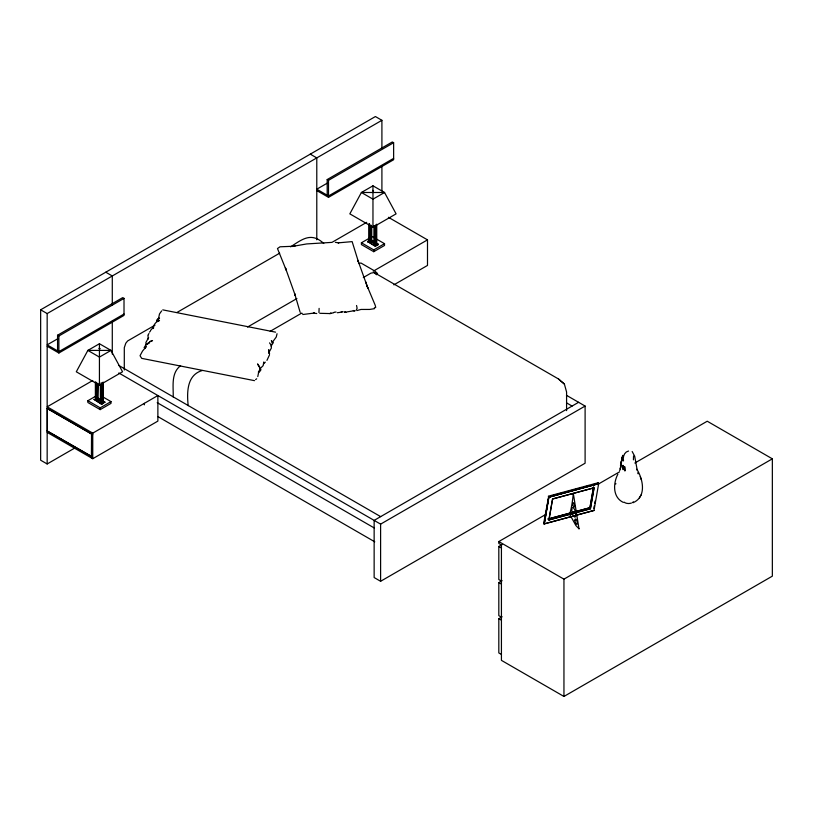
<?xml version="1.0" encoding="UTF-8"?>
<svg xmlns="http://www.w3.org/2000/svg" width="813" height="813" viewBox="0 0 813 813"><rect width="100%" height="100%" fill="white"/><g stroke="black" fill="none" stroke-linecap="round" stroke-linejoin="round"><path stroke-width="1.22" d="M573.317 515.981L594.059 510.442L544.141 523.948L548.826 497.109L598.703 483.654L598.002 482.719A1.575 1.22 -63.4 0 1 597.494 483.308M598.703 483.654L548.897 497.18L544.324 523.928L543.785 522.739A1.575 1.22 -63.4 0 0 544.253 522.485M620.39 468.532L622.057 457.506L621.752 459.965M319.113 308.381L318.94 312.548M156.472 321.226L158.22 318.594L159.521 318.107L158.352 319.418L159.49 313.93L161.655 310.912M260.79 369.285L258.331 372.069M144.114 347.608L146.177 344.438L149.277 342.527L147.153 344.112L149.094 342.639L147.824 343.797M258.91 371.104L257.772 376.592M633.429 459.853L633.54 456.052M620.858 467.221L622.057 457.506M620.319 469.05L620.543 467.302M147.966 335.281L148.271 338.991M615.736 484.05L615.837 483.471M620.482 467.81L619.658 470.737M543.734 523.125L548.714 496.377M544.141 523.948L548.765 496.875L548.308 496.225L598.277 482.719M548.907 519.944L552.627 498.928L594.079 487.8L590.36 508.816L548.907 519.944L552.535 499.019L594.079 487.8L590.441 508.725L548.907 519.944L548.369 518.999M589.913 507.769L593.531 486.794M548.033 519.029L590.004 507.688L593.47 487.719M593.815 508.399L594.242 505.95M594.669 503.511L595.096 501.062M593.988 510.493L598.703 483.481L548.897 497.18M620.451 466.022L622.728 455.341L620.614 464.802M269.499 354.885L266.938 360.383M632.961 502.759C646.782 496.906 643.174 479.406 636.853 469.223M617.87 474.152C613.124 483.257 612.494 497.261 623.236 502.353M356.379 309.672L357.131 308.269L356.551 305.505M148.21 334.824L148.942 333.503M639.364 497.851L639.983 496.824M640.4 496.133L641.081 495.005M268.534 353.249L271.359 348.066L271.227 345.362M148.616 337.598L145.903 342.456L146.045 345.159M153.596 326.938L150.557 330.434M157.742 319.133L156.553 320.515M271.867 342.974L276.257 337.019L277.05 333.726M271.095 346.084L273.148 342.903L271.329 340.667L272.701 342.507L272.507 341.988M180.598 365.698C170.852 372.994 173.464 386.531 173.22 397.018M149.44 332.141L150.303 331.308M265.323 362.141L263.564 363.878L263.798 361.998L263.158 365.637L259.53 369.254M255.607 379.61L256.684 378.777M75.385 447.678L47.164 463.969L40.65 460.209L40.65 309.804L375.403 116.544L381.907 120.304L381.907 147.844M40.65 309.804L47.164 313.564L381.907 120.304M57.571 350.881L57.571 335.22L122.692 297.629L124.013 298.381L124.013 315.403L58.882 353.005L47.164 346.236M327.192 195.211L327.192 179.561L392.313 141.96L393.634 142.722L393.634 159.734L328.503 197.335L316.785 190.567M57.571 335.22L58.882 335.982L124.013 298.381M327.192 179.561L328.503 180.323L393.634 142.722M58.018 338.604L47.164 344.864L58.882 351.633L124.013 314.031M327.639 182.935L316.785 189.205L328.503 195.974L393.634 158.372M99.43 343.736L87.865 350.413L76.3 371.785L99.43 385.138L122.56 371.785L110.995 350.413L99.43 343.736L99.43 385.138M372.964 185.811L361.399 192.488L349.834 213.86L372.964 227.213L396.094 213.86L384.529 192.488L372.964 185.811L372.964 227.213M154.988 325.159L127.641 340.952L125.791 343.218L124.298 347.7L124.298 370.047M176.858 312.527L279.672 253.178M290.607 246.857C302.68 238.88 311.359 232.061 323.777 243.463M92.753 380.494L47.164 406.815L92.753 433.136L157.874 395.535L157.874 421.104L92.753 458.705L47.164 432.384M366.714 222.325L331.978 242.376L306.725 243.93L292.213 246.461L294.347 246.227L280.018 246.796L277.477 248.534L286.186 270.089L285.383 267.782L295.282 295.485L294.692 293.737L300.099 312.162M91.574 456.469L47.164 430.981L91.574 456.469L91.574 433.908L47.164 408.421L92.753 434.742M102.773 396.856L110.995 401.602L110.995 403.39L100.202 409.62L87.865 402.496L87.865 400.718L95.426 396.358M376.307 238.941L384.529 243.687L384.529 245.465L373.736 251.695L361.399 244.571L361.399 242.792L372.191 236.563L374.244 237.752M376.429 243.016L378.36 244.571L375.271 246.359L367.567 241.461L370.647 239.683L374.498 241.908M368.909 223.91L368.909 240.902L370.189 241.055L370.189 225.272M367.567 241.908L369.62 240.719M95.385 381.825L95.385 398.827L96.158 399.264L96.656 383.197M368.909 240.902L370.189 241.055M370.454 226.014L370.454 241.796L371.734 241.949L371.734 226.166M96.93 383.929L96.93 399.711L97.692 400.159L98.2 384.082M370.454 241.796L371.734 241.949M100.395 384.722L100.395 401.713L100.903 401.429M373.929 225.587L373.929 243.798L375.2 243.951L375.2 225.74M100.395 401.713L101.676 401.866L101.676 383.665M373.929 243.798L375.2 243.951M101.94 383.187L101.94 402.608L103.21 402.76L103.21 382.12M375.464 225.262L375.464 244.683L376.744 244.845L376.744 224.205M101.94 402.608L103.21 402.76M375.464 244.683L376.744 244.845M101.747 403.827L104.826 402.049L101.747 404.274L94.034 399.376L101.747 404.274M367.567 241.461L375.271 245.912L378.36 244.134M87.865 400.718L100.202 407.841L110.995 401.602M361.399 242.792L373.736 249.916L384.529 243.687M247.538 327.05L296.918 298.544M373.228 271.207L427.496 239.865L427.496 265.434L393.848 284.865M91.574 433.908L91.452 458.044M202.295 370.504C186.675 374.956 186.858 392.628 188.179 405.687M270.201 331.308L300.861 313.605M363.289 277.558L370.952 273.138L374.173 272.568L558.48 378.97L560.624 380.819M578.592 402.303L374.143 520.391L374.143 577.545L380.606 581.285L585.106 463.217L585.106 406.063L566.488 395.321M118.8 372.974L380.606 524.131L585.106 406.063M634.831 463.024L707.229 421.225L772.35 458.827L772.35 576.143L563.948 696.456L501.428 660.359L501.428 544.964L498.816 543.46L498.816 541.549L545.99 514.314M597.535 484.548L619.476 471.886M501.428 581.061L498.816 579.557L498.816 546.468L502.109 544.568M501.428 617.158L498.816 615.654L498.816 582.565L502.109 580.665M498.816 541.549L563.948 579.151L772.35 458.827M501.428 654.445L498.816 652.941L498.816 618.663L502.109 616.762M596.336 483.786L596.132 483.898A2.612 2.033 -63.4 0 0 595.726 484.192M158.515 320.922L159.521 320.444C156.198 321.572 152.996 324.743 153.474 328.513M374.61 308.635L369.681 309.438L361.013 309.448L356.826 310.586M374.295 307.842L375.738 307.365L375.159 305.139L367.029 285.81L357.933 260.414L358.533 262.162L352.141 241.624L338.096 242.863L338.787 242.884L335.352 242.335M552.85 495.544L562.647 492.891M565.096 492.231L568.775 491.245M571.224 490.574L581.021 487.932M583.47 487.272L587.138 486.276M592.037 484.955L596.935 483.633M548.104 518.979L590.004 507.688M544.07 523.887L570.919 516.692M333.645 312.751L329.854 313.564L319.804 313.31M628.551 451.042C624.232 451.794 622.626 457.13 623.5 460.941M358.513 263.473L360.982 263.036L374.834 271.034L377.567 273.544M342.222 312.09L337.304 312.731M334.041 312.294L336.043 312.019M302.731 314.519L314.428 313.025L313.391 313.127L316.745 313.533M341.196 311.623L343.035 311.603M344.57 312.304L354.854 310.617L353.299 310.556L355.017 310.851M300.627 313.137L302.314 313.371M254.499 380.657L141.696 358.36L140.039 355.708L142.499 351.125L146.228 346.562L144.755 348.533L144.562 348.015M162.763 309.865L275.566 332.161M310.271 154.145L316.785 157.905L316.785 239.805M388.421 217.305L427.496 239.865M371.612 240.678L373.543 241.796M376.429 243.463L378.36 244.571M566.6 402.902L572.078 406.063M105.771 272.203L112.285 275.963L112.285 304.946M498.816 546.468L501.428 547.972M498.816 582.565L501.428 584.069M118.8 365.454L380.647 516.631M157.214 402.669L374.143 527.911M157.834 416.561L374.763 541.804M498.816 618.663L501.428 620.167M98.078 398.157L100.009 399.264M102.905 400.941L104.826 402.049M102.905 401.378L104.826 402.496M97.428 399.427L98.2 399.864M558.48 378.97L564.385 384.082L566.58 391.998L566.58 410.626M561.265 381.378L564.385 384.082M374.173 272.568L376.541 274.733M632.168 451.52L634.699 456.235L637.28 470.514M259.682 366.887L257.538 363.929L259.947 368.167M269.53 342.873L270.861 344.803M589.821 507.597L590.441 508.725M637.646 472.871L638.154 473.847M269.581 353.96L268.727 349.702L268.981 352.273L268.788 351.318M367.029 285.81L367.832 288.127L365.606 281.644M640.238 476.57L640.603 477.648M640.847 478.39L641.223 479.528M624.923 470.737L624.669 466.621L624.923 470.869M623.165 469.386L622.971 465.31L623.165 469.65M563.948 579.151L563.948 696.456M381.907 165.588L381.907 190.831M380.606 524.131L380.606 581.285M376.236 224.49L376.236 245.13M375.972 226.187L375.972 244.398M374.691 226.034L374.691 244.246M373.736 249.916L373.736 251.695M371.226 225.242L371.226 242.233M370.962 225.719L370.962 241.502M369.681 224.347L369.681 241.349M369.417 223.616L369.417 240.607M328.503 180.323L328.503 197.335M144.338 403.35L144.338 404.854M112.285 321.257L112.285 354.092M102.712 382.415L102.712 403.055M101.168 382.74L101.168 402.161M100.202 407.841L100.202 409.62M97.692 383.167L97.692 400.159M96.158 382.273L96.158 399.264M92.753 433.136L92.753 458.705M58.882 335.982L58.882 353.005M47.296 408.339L47.296 430.9M47.164 313.564L47.164 463.969M633.327 501.834A5.335 3.079 0 0 1 632.544 502.505M631.488 503.023A5.335 3.079 0 0 1 624.11 502.149M579.008 528.796L575.939 525.605L569.679 514.334A142.621 48.831 74.9 0 0 573.307 493.41L579.008 528.796M260.719 370.006L259.042 371.917L260.719 370.006M99.186 348.35L99.918 348.777L99.186 348.35M99.186 400.433L99.918 400.86L99.186 400.433M372.71 190.435L373.452 190.852L372.71 190.435M372.71 242.518L373.452 242.935L372.71 242.518M110.995 350.413L99.43 357.09L87.865 350.413L110.995 350.413M384.529 192.488L372.964 199.165L361.399 192.488L384.529 192.488M150.039 341.612L149.511 341.856L152.539 340.525L150.039 341.612M330.962 313.279L329.854 313.564L330.962 313.279M294.235 245.77L293.127 245.831L295.2 245.811L294.235 245.77M345.718 312.344L344.356 312.253L345.718 312.344M571.732 509.263A4.949 1.697 74.9 0 0 574.639 517.038A4.949 1.697 74.9 0 0 575.035 510.605A4.949 1.697 74.9 0 0 571.732 509.263M572.616 503.857A2.317 0.793 74.9 0 0 574.171 507.109A2.317 0.793 74.9 0 0 573.978 503.623A2.317 0.793 74.9 0 0 572.616 503.857M574.954 520.208A2.785 0.955 74.9 0 0 576.712 524.355A2.785 0.955 74.9 0 0 576.702 520.422A2.785 0.955 74.9 0 0 574.954 520.208"/></g></svg>
